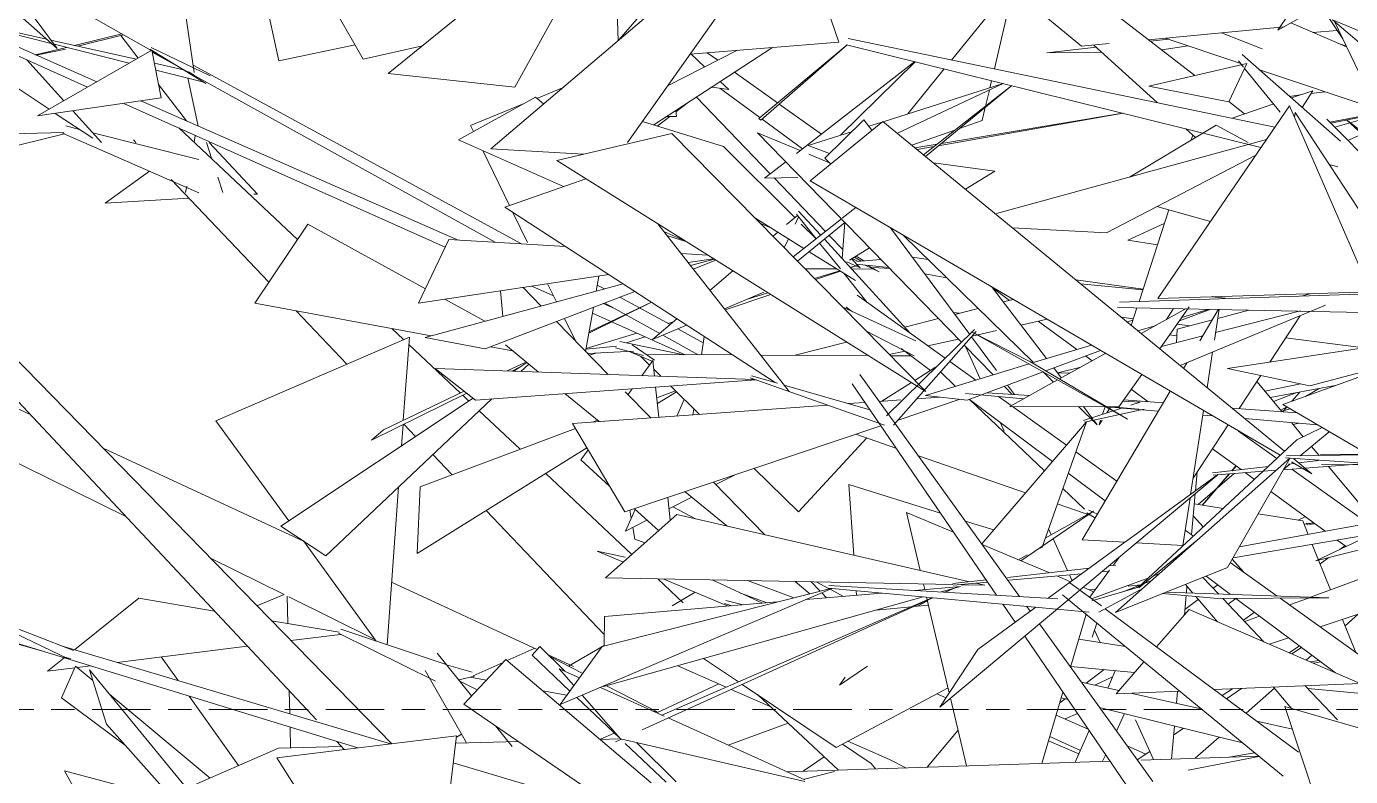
# Model space of a CAD drawing. Header units: millimetres. Extents: x 78096 to 288885, y -20632 to 149556.
# Drawn here: x 249668.4 to 250028.1, y 93231.8 to 93435.7 of the extents above; entities that cross this region are included whole.
import ezdxf

# ---------------------------------------------------------------- set-up
doc = ezdxf.new("R2010")
doc.units = ezdxf.units.MM
doc.linetypes.add('Centre', pattern=[31.75, 6.35, -4.7625, 15.875, -4.7625])
for name, color, linetype, lineweight in [('A-FLOR-LEVL', 51, 'Continuous', 9), ('G-IMPT', 8, 'Continuous', 9), ('L-PLNT', 71, 'Continuous', 9)]:
    doc.layers.add(name, color=color, linetype=linetype, lineweight=lineweight)

# ---------------------------------------------------------------- blocks, each defined once
blk = doc.blocks.new('ZZ-V - Tree Broadleaf 2 - 3dtree rotund SIMPLU-4826084-TOMH A-A')
at = {"layer": 'G-IMPT'}
for p, q in [((24098.1, 93402.45), (24187.8, 93478.87)), ((24135.26, 93404.21), (24188.05, 93478.75)), ((24224.36, 93472.6), (24289.37, 93422.41)), ((24192.69, 93431.42), (24180.31, 93467.81)), ((23958.16, 93456.34), (24005.77, 93429.16)), ((23962.37, 93453.93), (23980.28, 93429.73)), ((23980.28, 93429.73), (23960.58, 93447.11)), ((24036.75, 93443.81), (24040.48, 93426.41)), ((24223.27, 93426.6), (24239.14, 93446.16)), ((24234.91, 93424.19), (24239.95, 93445.75)), ((24015.01, 93439.86), (24017.47, 93423.23)), ((24056.29, 93439.35), (24063.42, 93426.86)), ((24132.68, 93431.91), (24132.36, 93442.31)), ((24133, 93432.19), (24141.99, 93442.57)), ((23948.88, 93439.22), (23991.09, 93420.71)), ((24330.62, 93430.2), (24315.46, 93436.68)), ((24325.79, 93438.06), (24329.61, 93432.33)), ((24327.34, 93437.08), (24333.93, 93423.27)), ((23965.71, 93434.89), (23977.39, 93432.28)), ((23966.87, 93434.06), (23978.68, 93431.07)), ((24195.18, 93432.42), (24311.15, 93408.39)), ((24281.35, 93432.55), (24301.84, 93425.66)), ((24307.68, 93429.65), (24296.62, 93434.01)), ((24005.98, 93429.28), (23974.94, 93411.41)), ((23978.59, 93432.01), (24001.72, 93426.83)), ((23979.42, 93430.88), (23999.8, 93425.72)), ((24005.46, 93429.56), (24020.65, 93420.24)), ((24005.8, 93430.03), (24021.88, 93422.27)), ((24008.53, 93416.3), (24005.98, 93429.28)), ((24006.03, 93429.01), (24010.61, 93426.4)), ((24099.25, 93377.06), (24006.09, 93428.72)), ((24061.22, 93430.72), (24040.48, 93426.41)), ((24063.42, 93426.86), (24079.52, 93430.5)), ((24142.36, 93408.95), (24174.62, 93429.99)), ((24146.25, 93419.71), (24165.1, 93429.24)), ((24192.69, 93431.42), (24152.28, 93428.23)), ((24170.91, 93410.68), (24194.91, 93430.72)), ((24171.44, 93410.21), (24194.94, 93430.72)), ((24307.34, 93402.81), (24194.77, 93430.76)), ((24261.95, 93430.68), (24279.12, 93415.03)), ((23968.44, 93428.26), (23988.55, 93419.25)), ((24006.68, 93425.72), (24014.61, 93423.94)), ((24106.45, 93376.63), (24017.18, 93425.22)), ((24156.2, 93424.75), (24152.48, 93428.25)), ((24181.18, 93401.22), (24213.33, 93426.16)), ((24193.13, 93406.15), (24213.39, 93426.15)), ((24276.88, 93419.54), (24303.55, 93425.68)), ((24298.59, 93415.26), (24303.55, 93425.68)), ((24301.22, 93426.42), (24302.64, 93424.67)), ((24302.22, 93428.11), (24328.98, 93404.55)), ((24007.04, 93423.89), (24020.08, 93420.58)), ((24015.91, 93423.37), (24017.6, 93422.41)), ((24211.39, 93411.96), (24221.31, 93424.19)), ((24302.91, 93424.34), (24312.61, 93412.45)), ((24306.95, 93423.94), (24365.69, 93404.21)), ((24110.6, 93416.17), (24117.59, 93419.06)), ((24162.73, 93418.61), (24158.11, 93419.22)), ((24162.73, 93418.61), (24160.45, 93420.75)), ((24204.72, 93409.84), (24237.35, 93420.21)), ((24237.35, 93420.21), (24208.56, 93406.68)), ((24215.65, 93400.85), (24239.65, 93419.65)), ((24239.66, 93419.64), (24216.19, 93400.41)), ((24232.54, 93414.08), (24233.56, 93418.43)), ((24233.7, 93419.05), (24234.16, 93420.99)), ((24276.88, 93419.54), (24298.59, 93415.26)), ((24008.53, 93416.3), (23974.94, 93411.41)), ((23998.41, 93414.83), (24085.71, 93375.69)), ((24002.98, 93415.5), (24089.25, 93377.66)), ((24089.29, 93404.94), (24110.2, 93416.49)), ((24092.62, 93408.76), (24106.72, 93414.57)), ((24112.45, 93414.68), (24110.2, 93416.49)), ((24151.82, 93415.12), (24148.41, 93412.53)), ((24154, 93416.54), (24173.99, 93395.65)), ((24315.09, 93414.15), (24279.32, 93361.75)), ((24298.59, 93415.29), (24302.91, 93411.96)), ((24337.13, 93363.59), (24315.09, 93414.15)), ((24146.74, 93411.27), (24143.3, 93408.66)), ((24148.58, 93411.28), (24145.91, 93411.26)), ((24148.58, 93411.28), (24148.36, 93412.86)), ((24170.91, 93410.68), (24171.44, 93410.21)), ((24219.69, 93403.28), (24269.92, 93412.15)), ((24220.51, 93403.95), (24269.75, 93412.15)), ((24231.62, 93410.16), (24232.46, 93413.75)), ((24316.62, 93412.33), (24316.45, 93411.02)), ((24345.63, 93368.08), (24316.62, 93412.33)), ((24362.8, 93372.54), (24325.24, 93410.53)), ((24092.62, 93408.76), (24093.38, 93407.2)), ((24139.29, 93409.89), (24161.36, 93403.11)), ((24184.31, 93403.35), (24196.12, 93407.1)), ((24200.78, 93408.59), (24204.33, 93409.72)), ((24224.21, 93407.56), (24212.49, 93403.45)), ((24231.62, 93410.16), (24225.44, 93407.99)), ((24286.96, 93407.87), (24289.53, 93405.54)), ((24089.29, 93404.94), (24117.82, 93392.2)), ((24116, 93399.27), (24147.29, 93406.65)), ((24147.29, 93406.65), (24216.25, 93336.47)), ((24184.31, 93403.35), (24190.1, 93401.17)), ((24213.34, 93402.75), (24219.36, 93403.76)), ((24235.52, 93384.84), (24308.85, 93405.01)), ((24095.92, 93401.98), (24103.18, 93387.05)), ((24098.1, 93402.45), (24123.3, 93400.99)), ((24180.69, 93383.77), (24161.36, 93403.11)), ((24213.94, 93402.26), (24218.47, 93403.06)), ((24265.39, 93379.65), (24305.96, 93400.78)), ((24116, 93399.27), (24214.7, 93337.44)), ((24172.49, 93394.48), (24178.26, 93398.96)), ((24218.37, 93398.62), (24235.07, 93396.39)), ((24227.06, 93391.48), (24235.07, 93396.39)), ((24328.26, 93397.61), (24325.89, 93398.2)), ((24123.89, 93394.33), (24101.89, 93386.6)), ((24181.48, 93394.66), (24172.49, 93394.48)), ((24175.06, 93394.54), (24189, 93379.98)), ((24175.35, 93338.92), (24101.89, 93386.6)), ((24181.74, 93385.55), (24187.73, 93378.99)), ((24193.59, 93383.58), (24197.32, 93386.5)), ((24048.41, 93381.99), (24033.97, 93360.48)), ((24048.41, 93381.99), (24080.36, 93364.43)), ((24104.09, 93385.17), (24108.09, 93376.96)), ((24143.51, 93382.03), (24179.13, 93336.47)), ((24169.84, 93383.7), (24183.15, 93375.4)), ((24174.36, 93380.88), (24171.23, 93382.28)), ((24178.46, 93381.85), (24181.4, 93384.38)), ((24180.24, 93373.12), (24193.37, 93383.4)), ((24180.76, 93381.94), (24181.71, 93384)), ((24181.11, 93384.74), (24186.5, 93378.02)), ((24194.3, 93382.45), (24181.43, 93371.9)), ((24186.46, 93377.99), (24182.44, 93382.01)), ((24194.3, 93382.45), (24193.53, 93372.63)), ((24145.09, 93380.02), (24150.8, 93377.47)), ((24145.95, 93378.92), (24151.12, 93377.27)), ((24174.77, 93378.68), (24176.08, 93379.81)), ((24190, 93378.93), (24193.72, 93375.05)), ((24239.86, 93380.96), (24265.39, 93379.65)), ((24086.71, 93377.82), (24078.49, 93360.49)), ((24086.71, 93377.82), (24118.36, 93375.91)), ((24177.83, 93375.56), (24178.96, 93378.01)), ((24184.6, 93374.5), (24197.2, 93366.65)), ((24187.44, 93376.84), (24193.07, 93369.82)), ((24188.73, 93377.89), (24212.04, 93352.34)), ((24195.52, 93372.15), (24201.03, 93375.53)), ((24149.78, 93374.02), (24157, 93373.58)), ((24158.62, 93372.57), (24151.72, 93371.53)), ((24158.83, 93372.44), (24152.37, 93370.7)), ((24153.09, 93369.78), (24159.28, 93372.16)), ((24198.44, 93370.12), (24194.83, 93371.73)), ((24196.13, 93372.53), (24198.44, 93370.12)), ((24196.24, 93372.6), (24197.72, 93371.88)), ((24196.92, 93373.01), (24198.69, 93371.95)), ((24197.36, 93373.28), (24199.47, 93372.01)), ((24197.4, 93371.11), (24206.22, 93370.18)), ((24204.1, 93372.37), (24197.54, 93371.86)), ((24212.66, 93372.99), (24216.94, 93372.4)), ((24130.13, 93368.27), (24078.49, 93360.49)), ((24127.46, 93367.87), (24126.74, 93363.77)), ((24157.64, 93363.96), (24163.85, 93369.3)), ((24183.43, 93369.87), (24192.11, 93369.82)), ((24186.06, 93367.19), (24192.94, 93369.3)), ((24193.12, 93369.19), (24186.33, 93366.92)), ((24194.02, 93368.63), (24200.38, 93360.69)), ((24195.77, 93370.17), (24197.72, 93370.77)), ((24197.35, 93370.61), (24195.84, 93370.1)), ((24196.11, 93369.8), (24202.05, 93369.77)), ((24199.81, 93370.86), (24203.58, 93369.03)), ((24200.67, 93370.77), (24202.25, 93369.82)), ((24202.07, 93370.2), (24206.47, 93369.93)), ((24202.34, 93369.77), (24203.58, 93369.03)), ((24216.01, 93368.48), (24222.03, 93367.42)), ((24134.03, 93365.74), (24080.24, 93351.2)), ((24100.73, 93363.84), (24101.36, 93356.91)), ((24106.87, 93364.77), (24111.79, 93359.73)), ((24109.28, 93365.13), (24115.11, 93362.51)), ((24113.53, 93365.77), (24115.92, 93360.84)), ((24128.97, 93364.37), (24127.03, 93365.42)), ((24257.06, 93366.83), (24275.31, 93364.3)), ((24275.25, 93364.09), (24258.32, 93365.79)), ((24033.97, 93360.48), (24081.88, 93351.64)), ((24085.58, 93361.56), (24096.45, 93355.58)), ((24096.6, 93348.06), (24137.21, 93363.67)), ((24124.73, 93352.35), (24141.75, 93360.73)), ((24124.79, 93352.69), (24141.72, 93360.75)), ((24128.66, 93360.38), (24131.86, 93358.98)), ((24144.01, 93352.25), (24129.06, 93360.54)), ((24146.81, 93354.66), (24133.13, 93362.1)), ((24172.3, 93363.52), (24161.58, 93358.93)), ((24174.15, 93362.84), (24161.76, 93358.69)), ((24167.8, 93361.59), (24173.4, 93363.31)), ((24197.63, 93362.66), (24221.53, 93345.54)), ((24240.06, 93361.53), (24237.32, 93360.83)), ((24268.91, 93360.81), (24349.98, 93363.45)), ((24337.13, 93363.59), (24279.32, 93361.75)), ((24297.63, 93361.85), (24293.96, 93362.22)), ((24320.76, 93363.07), (24318.31, 93362.42)), ((24125.96, 93359.35), (24123.86, 93347.38)), ((24125.69, 93357.77), (24150.87, 93346.48)), ((24193.71, 93359.4), (24213.61, 93350.28)), ((24194.67, 93359.37), (24196.07, 93358.32)), ((24230.53, 93359.09), (24224.18, 93357.46)), ((24268.39, 93359.34), (24352.18, 93357.63)), ((24272.72, 93356.28), (24269.38, 93356.71)), ((24287.04, 93359.01), (24274.82, 93352.23)), ((24279.86, 93348.1), (24287.88, 93359.47)), ((24285.21, 93355.7), (24293.7, 93358.87)), ((24285.36, 93343.57), (24324.89, 93359.93)), ((24285.85, 93356.59), (24293, 93358.77)), ((24290.76, 93350.24), (24295.84, 93358.83)), ((24294.73, 93350.47), (24296.03, 93358.83)), ((24295.04, 93352.49), (24318.08, 93358.39)), ((24304.04, 93358.61), (24295.65, 93356.37)), ((24318.04, 93357.09), (24309.72, 93344.47)), ((24115.94, 93355.49), (24129.99, 93341.11)), ((24118.12, 93356.33), (24121.08, 93350.22)), ((24142.07, 93350.58), (24148.66, 93356.24)), ((24151.3, 93354.53), (24142.07, 93350.58)), ((24146.23, 93354.97), (24147.7, 93355.42)), ((24155.8, 93349.76), (24148.92, 93353.51)), ((24199.99, 93353.02), (24213.08, 93346.19)), ((24229.48, 93353.36), (24205.59, 93329.85)), ((24219.71, 93356.31), (24210.55, 93353.97)), ((24235.52, 93353.05), (24228.89, 93351.56)), ((24249.3, 93356.13), (24242.14, 93354.53)), ((24273.93, 93352.97), (24278.85, 93354.46)), ((24284.36, 93349.76), (24284.59, 93353.43)), ((24288.03, 93354.34), (24284.57, 93354.78)), ((24294.15, 93355.97), (24284.59, 93353.43)), ((24096.6, 93348.06), (24080.24, 93351.2)), ((24124, 93348.15), (24137.75, 93352.37)), ((24133.13, 93350.12), (24150.55, 93346.49)), ((24139.93, 93351.39), (24134.98, 93349.73)), ((24154.43, 93346.47), (24144.86, 93351.77)), ((24155.34, 93346.46), (24156.04, 93351.45)), ((24194.77, 93349.92), (24180.78, 93346.34)), ((24229.95, 93352.77), (24207.51, 93327.35)), ((24225.14, 93350.72), (24216.88, 93348.87)), ((24228.66, 93352.73), (24244.77, 93344.51)), ((24271.13, 93328.99), (24229.03, 93352.52)), ((24280.3, 93348.72), (24291.56, 93351.6)), ((24335.27, 93348.36), (24314.06, 93351.05)), ((24098.14, 93348.65), (24103.98, 93347.57)), ((24111.07, 93341.78), (24102.08, 93349.13)), ((24123.96, 93347.95), (24132.26, 93348.77)), ((24124.42, 93346.82), (24136.91, 93347.44)), ((24126.59, 93346.92), (24124.87, 93346.35)), ((24131.96, 93348.33), (24139.59, 93346.25)), ((24142.3, 93344.57), (24135.54, 93347.44)), ((24136.48, 93349.19), (24142.55, 93345)), ((24138.76, 93346.07), (24141.18, 93343.69)), ((24163.79, 93346.42), (24140.33, 93346.53)), ((24200.64, 93346.25), (24171.38, 93346.39)), ((24210.59, 93347.46), (24206.37, 93346.52)), ((24212.3, 93346.19), (24206.67, 93346.22)), ((24209.62, 93348.2), (24217.6, 93342.23)), ((24245.23, 93344.24), (24261.29, 93349.12)), ((24248.88, 93342.09), (24263.78, 93347.67)), ((24265.16, 93346.87), (24252.6, 93339.9)), ((24292.72, 93337.52), (24294.23, 93347.24)), ((24093.94, 93334.15), (24082.97, 93342.77)), ((24169.83, 93339.71), (24082.97, 93342.77)), ((24102.51, 93342.08), (24107.4, 93344.4)), ((24103.79, 93342.03), (24106.05, 93343.15)), ((24104.34, 93342.01), (24107.89, 93344.37)), ((24106.26, 93341.95), (24108.4, 93343.96)), ((24142.08, 93344.94), (24139.09, 93340.79)), ((24142.55, 93340.67), (24142.08, 93344.94)), ((24142.35, 93342.54), (24144.3, 93340.61)), ((24218.92, 93343.07), (24213.28, 93339.49)), ((24216.22, 93335.41), (24244.33, 93343.97)), ((24222.78, 93344.64), (24229.86, 93339.56)), ((24271.13, 93328.99), (24244.77, 93344.51)), ((24252.17, 93341.52), (24258.39, 93343.11)), ((24286.34, 93342.77), (24287.28, 93344.36)), ((24093.94, 93334.15), (24170.18, 93339.7)), ((24168.57, 93340.16), (24205.09, 93327.31)), ((24168.89, 93340.79), (24175.97, 93338.74)), ((24196.25, 93338.54), (24235.52, 93281.11)), ((24198.37, 93341.1), (24241.78, 93280.75)), ((24212.36, 93338.91), (24204.37, 93333.84)), ((24220.26, 93341.79), (24224.37, 93337.89)), ((24227.52, 93334.09), (24248.17, 93341.82)), ((24252.1, 93339.62), (24239.14, 93332.43)), ((24252.17, 93341.52), (24255.39, 93341.45)), ((24268.74, 93332.33), (24274.95, 93341.14)), ((24307.31, 93340.82), (24301.4, 93331.85)), ((24318.08, 93338.53), (24308.4, 93336.6)), ((24065.68, 93323.27), (24091.56, 93336.02)), ((24068.93, 93326.09), (24090.89, 93336.54)), ((24127.55, 93328.31), (24118.24, 93335.92)), ((24134.6, 93336.39), (24141.53, 93329.31)), ((24136.53, 93337.25), (24135.36, 93335.62)), ((24143.78, 93329.47), (24142.87, 93337.71)), ((24148.28, 93336.69), (24143.2, 93334.77)), ((24143.37, 93333.19), (24148.54, 93336.43)), ((24146.94, 93338.01), (24154.79, 93330.27)), ((24177.76, 93338.22), (24201.09, 93331.46)), ((24214.77, 93337.4), (24216.25, 93336.47)), ((24216.22, 93335.41), (24227.52, 93334.09)), ((24236.02, 93335.15), (24239.52, 93332.64)), ((24258.78, 93296.15), (24282.7, 93336.62)), ((24327.5, 93338.08), (24309.89, 93334.84)), ((24315.76, 93333.84), (24317.83, 93336.23)), ((24317.83, 93336.23), (24315.78, 93333.84)), ((24041.02, 93299.9), (24093.29, 93334.66)), ((24053.28, 93291.82), (24098.37, 93334.47)), ((24150.65, 93334.35), (24148.64, 93329.82)), ((24153.02, 93330.14), (24153.26, 93331.78)), ((24228.12, 93334.32), (24248.52, 93314.91)), ((24228.16, 93334.33), (24250.72, 93317.47)), ((24265.12, 93332.35), (24239.14, 93332.43)), ((24239.81, 93332.43), (24254.51, 93321.9)), ((24268.74, 93332.33), (24265.43, 93332.34)), ((24288.23, 93308.49), (24291.76, 93331.32)), ((24313, 93331.14), (24315.26, 93331.79)), ((24313.28, 93330.96), (24314.42, 93332.28)), ((24127.07, 93328.69), (24125.69, 93328.17)), ((24065.68, 93323.27), (24068.93, 93326.09)), ((24121.07, 93326.43), (24078.91, 93310.54)), ((24197.31, 93324.89), (24208.16, 93321.12)), ((24298.47, 93327.4), (24288.91, 93312.89)), ((24317.1, 93323.33), (24323.94, 93326.71)), ((24325.91, 93325.55), (24317.98, 93319.04)), ((24078.1, 93292.41), (24124.17, 93321.2)), ((24124.52, 93320.61), (24122.54, 93317.87)), ((24200.28, 93323.86), (24181.7, 93303.73)), ((24317.1, 93323.33), (24274.09, 93283.26)), ((24130.35, 93310.77), (24122.54, 93317.87)), ((24214.26, 93319), (24243.36, 93308.9)), ((24257.05, 93320.08), (24268.2, 93312.08)), ((24164.32, 93313.78), (24159.26, 93311.17)), ((24169.68, 93315.59), (24181.7, 93303.73)), ((24254.99, 93314.28), (24265.05, 93306.76)), ((24291.37, 93305.62), (24298.7, 93314.09)), ((24298.81, 93314.1), (24291.5, 93305.6)), ((24299.43, 93314.95), (24300.56, 93316.25)), ((24300.62, 93316.2), (24299.55, 93314.96)), ((24315.18, 93316.74), (24313.54, 93315.39)), ((24078.1, 93292.41), (24078.91, 93310.54)), ((24158.59, 93311.86), (24172.56, 93297.56)), ((24195.4, 93311.23), (24196.7, 93292.01)), ((24195.4, 93311.23), (24220.28, 93303.39)), ((24253.52, 93310.15), (24259.43, 93304.52)), ((24146.84, 93301.5), (24146.16, 93307.67)), ((24152.67, 93307.77), (24146.5, 93304.59)), ((24162.26, 93299.94), (24150.86, 93309.25)), ((24286.08, 93294.63), (24288.08, 93307.53)), ((24137.31, 93304.44), (24134.65, 93298.48)), ((24143.67, 93298.66), (24137.11, 93304.62)), ((24211.05, 93303.63), (24223.82, 93298.22)), ((24211.05, 93303.63), (24214.78, 93287.84)), ((24242.13, 93290.46), (24261.86, 93303.99)), ((24248.71, 93296.58), (24260.21, 93303.06)), ((24252.02, 93305.9), (24261.41, 93302.64)), ((24260.08, 93303.5), (24262.12, 93302.27)), ((24260.6, 93304.22), (24262.91, 93303.13)), ((24260.68, 93303.32), (24261.86, 93303.99)), ((24041.02, 93299.9), (24053.28, 93291.82)), ((24140.53, 93301.51), (24134.65, 93298.48)), ((24227.02, 93301.27), (24234.73, 93298.84)), ((24258.78, 93296.15), (24270.44, 93295.5)), ((24273.5, 93295.33), (24286.08, 93294.63)), ((24289.99, 93296.06), (24274.21, 93283.1)), ((24286.72, 93298.81), (24289.02, 93297.17)), ((24231.58, 93294.93), (24249.72, 93287.24)), ((24267.19, 93289.22), (24268.79, 93291.39)), ((24299.03, 93289.99), (24311.77, 93280.86)), ((24184.78, 93281.52), (24180.76, 93284.81)), ((24185.11, 93284.73), (24187.55, 93282.23)), ((24251.85, 93286.33), (24255.64, 93284.73)), ((24260.82, 93280.53), (24266.21, 93287.88)), ((24261.35, 93280.14), (24276.89, 93285.87)), ((24278.15, 93286.33), (24279.63, 93286.88)), ((24291.6, 93285.96), (24295.89, 93281.42)), ((24292.43, 93286.29), (24299.1, 93281.3)), ((24190.76, 93282.93), (24116.92, 93251.38)), ((24128.38, 93267.18), (24190.44, 93282.96)), ((24188.01, 93281.76), (24189.35, 93280.39)), ((24189.72, 93283.01), (24260.66, 93276.47)), ((24189.97, 93283.76), (24252.17, 93280.15)), ((24197.36, 93282.3), (24197.44, 93281.07)), ((24215.66, 93284.13), (24216.02, 93282.63)), ((24253.44, 93281.21), (24254.96, 93279.96)), ((24255.46, 93284.51), (24257.95, 93282.65)), ((24258.16, 93282.5), (24263.99, 93278.17)), ((24259.08, 93283.27), (24261.71, 93282.15)), ((24274.09, 93283.3), (24261.42, 93279.58)), ((24274.56, 93282.55), (24263.27, 93276.48)), ((24280.63, 93281.55), (24295.62, 93280.22)), ((24325.76, 93280.37), (24281.54, 93281.92)), ((24286.83, 93284.04), (24288.87, 93281.66)), ((24161.6, 93278.83), (24163.55, 93278.23)), ((24161.99, 93279.63), (24166.64, 93278.49)), ((24214.06, 93278.1), (24216.74, 93279.58)), ((24216.51, 93280.54), (24222.66, 93254.53)), ((24237.22, 93278.63), (24240.56, 93273.74)), ((24243.74, 93278.03), (24244.67, 93276.73)), ((24255.05, 93279.89), (24313.35, 93231.9)), ((24265.01, 93277.42), (24317.54, 93238.44)), ((24289.65, 93280.75), (24295.51, 93273.89)), ((24325.76, 93280.37), (24295.62, 93280.22)), ((24297.01, 93280.23), (24308.12, 93268.44)), ((24300.52, 93280.24), (24327.59, 93260.01)), ((24312.54, 93280.31), (24345.59, 93256.62)), ((24259.86, 93275.93), (24255.59, 93261.55)), ((24287.86, 93277.2), (24279.01, 93267.03)), ((24287.86, 93277.2), (24334.34, 93257.09)), ((24247.15, 93273.28), (24277.98, 93230.42)), ((24128.38, 93267.18), (24116.92, 93251.38)), ((24243.15, 93269.94), (24273.66, 93225.32)), ((24257.86, 93269.18), (24270.55, 93267.13)), ((24275.54, 93263.03), (24267.98, 93254.33)), ((24116.7, 93261.1), (24120.59, 93256.63)), ((24116.7, 93261.1), (24122.17, 93258.62)), ((24192.88, 93256.68), (24200.42, 93261.85)), ((24255.64, 93261.7), (24272.99, 93260.1)), ((24127.86, 93256.05), (24145.22, 93248.19)), ((24194.4, 93258.81), (24192.88, 93256.68)), ((24258.54, 93257.46), (24268.72, 93255.19)), ((24334.34, 93257.09), (24294.63, 93255.44)), ((24310.73, 93256.11), (24315.69, 93250.32)), ((24319.4, 93256.47), (24328.15, 93247.19)), ((24122.93, 93253.95), (24133.31, 93242.04)), ((24170.55, 93254.07), (24192.54, 93233.56)), ((24223, 93253.08), (24227.34, 93234.71)), ((24253.56, 93254.72), (24247.83, 93235.39)), ((24253.11, 93253.17), (24254.93, 93252.72)), ((24285.23, 93255.05), (24267.98, 93254.33)), ((24271.86, 93254.49), (24291.11, 93250.21)), ((24320.08, 93255.75), (24350.78, 93252.91)), ((24263.47, 93250.6), (24302.38, 93240.93)), ((24146.26, 93247.72), (24183.43, 93230.9)), ((24306.22, 93246.84), (24315.9, 93244.69)), ((24039.98, 93236.9), (24088.8, 93242.84)), ((24086.46, 93223.73), (24088.8, 93242.84)), ((24133.31, 93242.04), (24183.44, 93230.5)), ((24201.46, 93235.33), (24193.64, 93240.62)), ((24039.98, 93236.9), (24064.37, 93198.34)), ((24178.57, 93233.1), (24266.36, 93236.01)), ((24201.46, 93235.33), (24202.63, 93233.89)), ((24274.79, 93236.29), (24306.74, 93237.34)), ((24306.82, 93237.28), (24287.6, 93233.55)), ((24183.33, 93231.08), (24191.52, 93233.17))]:
    blk.add_line(p, q, dxfattribs=at)
blk = doc.blocks.new('ZZ-V - Tree Broadleaf 2 - 3dtree rotund SIMPLU-4826109-TOMH A-A')
at = {"layer": 'G-IMPT'}
for p, q in [((24383.94, 93474.81), (24311.95, 93434.73)), ((24330.9, 93462.36), (24311.95, 93434.73)), ((24104.62, 93419.26), (24123.55, 93453.53)), ((24236.14, 93448.9), (24258.6, 93430.36)), ((24070.2, 93422.91), (24095.57, 93443.55)), ((24276.8, 93432.11), (24313.66, 93435.65)), ((24345.66, 93429.62), (24326.77, 93437.57)), ((24326.77, 93437.57), (24339.59, 93426.61)), ((23978.1, 93413.23), (23944.59, 93435.62)), ((23984.99, 93430.58), (23997.85, 93433.68)), ((23998.29, 93433.43), (23985.89, 93430.37)), ((23997.57, 93433.25), (24002.27, 93427.14)), ((24277.32, 93431.71), (24282.19, 93432.26)), ((24321.43, 93434.13), (24328.1, 93434.6)), ((23974.41, 93428.02), (23982.76, 93430.04)), ((23974.56, 93427.96), (23982.5, 93429.54)), ((24156.86, 93428.6), (24159.75, 93426.54)), ((24249.13, 93428.53), (24262.64, 93430.06)), ((24264.04, 93428.77), (24249.13, 93428.53)), ((24258.6, 93430.36), (24266.11, 93431.08)), ((24280.41, 93429.33), (24287.55, 93430.46)), ((24328.44, 93431.13), (24330.55, 93430.35)), ((23972.04, 93426.65), (23982.09, 93415.53)), ((24015.77, 93421.73), (24018.58, 93408.65)), ((24104.62, 93419.26), (24070.2, 93422.91)), ((24164.33, 93423.28), (24176.02, 93414.94)), ((24007.82, 93419.92), (24015.41, 93410.04)), ((24160.31, 93418.93), (24171.22, 93410.94)), ((24315.64, 93416.29), (24321.44, 93418.27)), ((24318.54, 93413.74), (24321.44, 93418.27)), ((24324.68, 93417.99), (24320.95, 93417.5)), ((24176.48, 93414.61), (24187.93, 93406.46)), ((24299.51, 93410.8), (24310.82, 93414.65)), ((24318.05, 93417.12), (24315.14, 93416.73)), ((23989.94, 93405.32), (23979.77, 93412.11)), ((23984.55, 93412.81), (23992.32, 93404.21)), ((24171.8, 93410.52), (24182.79, 93402.47)), ((24326.08, 93409.68), (24341, 93412.5)), ((24326.3, 93409.45), (24341.2, 93412.44)), ((24327.4, 93408.35), (24341.48, 93412.34)), ((23908.95, 93406.92), (24071.17, 93240.69)), ((23910.89, 93404.93), (23982.06, 93406.91)), ((23982.6, 93408.67), (23986.31, 93407.74)), ((24013.34, 93408.13), (24045.58, 93377.77)), ((24184.83, 93393.8), (24204.6, 93409.93)), ((24188.83, 93399.92), (24199.42, 93410.36)), ((24201.61, 93407.5), (24199.42, 93410.36)), ((24204.6, 93409.93), (24313.77, 93320.22)), ((24271.64, 93394.78), (24295.14, 93408.91)), ((24303.89, 93404.21), (24295.14, 93408.91)), ((24330.59, 93410.3), (24356.74, 93386.38)), ((24330.59, 93410.3), (24453.58, 93316.01)), ((23903.66, 93404.21), (24050.72, 93247.19)), ((23923.44, 93392.07), (23982.29, 93406.5)), ((23981.75, 93406.7), (24018.78, 93390.5)), ((23989.95, 93406.82), (24018.79, 93399.59)), ((24000.98, 93404.93), (24001.66, 93404.21)), ((24017.78, 93405.98), (24017.48, 93404.24)), ((24020.83, 93404.21), (24022.32, 93399.68)), ((24021.55, 93404.21), (24034.73, 93390.18)), ((24170.6, 93406.84), (24225.95, 93349.89)), ((24170.6, 93406.84), (24182.17, 93401.99)), ((24288.85, 93406.16), (24288.43, 93404.88)), ((24334.78, 93406.46), (24330.97, 93404.74)), ((23817.45, 93402.44), (23972.92, 93330.26)), ((24184.49, 93401.02), (24190.13, 93398.65)), ((24188.83, 93399.92), (24190.42, 93398.36)), ((23807.26, 93397.06), (23998.92, 93302.5)), ((23993.35, 93387.66), (24005.34, 93396.38)), ((24011.26, 93394.11), (24037.81, 93366.19)), ((24023.94, 93394.74), (24025.3, 93390.62)), ((24184.83, 93393.8), (24312.61, 93319.14)), ((23993.35, 93387.66), (24016.08, 93389.04)), ((24015.47, 93392.31), (24015.18, 93390.59)), ((24033.69, 93390.12), (24034.73, 93390.18)), ((24282.29, 93385.87), (24274.24, 93360.98)), ((24279.06, 93386.77), (24293.64, 93382.73)), ((24281.08, 93382.13), (24271.15, 93377.63)), ((24228.28, 93351.94), (24206.71, 93381.02)), ((24210.26, 93378.94), (24245.59, 93344.35)), ((24279.2, 93376.34), (24271.15, 93377.63)), ((24249.11, 93345.42), (24234.13, 93365)), ((24234.32, 93364.74), (24239.06, 93361.27)), ((24045.22, 93358.4), (24058.97, 93343.94)), ((24223.82, 93357.96), (24225.45, 93357.79)), ((24273.67, 93359.24), (24272.13, 93354.45)), ((24281.65, 93356.02), (24283.58, 93359.03)), ((24380.08, 93357.08), (24313.29, 93332.94)), ((24071.22, 93353.61), (24074.4, 93350.62)), ((24246.84, 93355.58), (24257.31, 93347.91)), ((24270.97, 93355.4), (24272.6, 93355.91)), ((24298.3, 93342.73), (24366.47, 93353.12)), ((24075.96, 93351.29), (24023.41, 93328.53)), ((24075.96, 93351.29), (24074.32, 93328.65)), ((24235.52, 93342.18), (24228.71, 93351.36)), ((24282.51, 93351.86), (24284.48, 93351.66)), ((24075.81, 93349.29), (24089.86, 93336.05)), ((24226.72, 93349.1), (24234.59, 93341)), ((24227.09, 93348.71), (24231.08, 93339.93)), ((24259.72, 93346.15), (24261.51, 93344.84)), ((24253.11, 93340.18), (24251.04, 93342.9)), ((24320.62, 93337.99), (24298.3, 93342.73)), ((24320.62, 93337.99), (24345.83, 93344.7)), ((24248.17, 93341.82), (24251.02, 93339.02)), ((24313.15, 93330.97), (24306.23, 93339.18)), ((24090.47, 93335.48), (24092.14, 93333.9)), ((24213.84, 93334.52), (24220.03, 93334.97)), ((24227.1, 93335.96), (24242.91, 93334.52)), ((24244.5, 93335.41), (24232.89, 93336.1)), ((24237.63, 93337.87), (24239.75, 93335.69)), ((24240.37, 93335.65), (24238.48, 93338.19)), ((24272.09, 93337.09), (24276.73, 93333.69)), ((24317.11, 93336.17), (24310.79, 93333.77)), ((24319.47, 93335.17), (24323.21, 93337.29)), ((24120.27, 93327.78), (24189.56, 93332.77)), ((24195.17, 93333.18), (24199.7, 93333.5)), ((24203.63, 93333.78), (24209.53, 93334.21)), ((24208.74, 93328.73), (24225.39, 93334.34)), ((24257.82, 93332.37), (24262.88, 93327.41)), ((24261.68, 93328.98), (24259.09, 93332.37)), ((24259.11, 93328.57), (24269.5, 93331.98)), ((24259.41, 93328.13), (24275.61, 93331.69)), ((24264.98, 93332.35), (24264.31, 93330.28)), ((24265.44, 93330.65), (24266.45, 93332.24)), ((24265.47, 93332.32), (24279.46, 93331.12)), ((24266.85, 93332.34), (24274.15, 93331.67)), ((24274.5, 93333.61), (24269.84, 93333.89)), ((24270.05, 93334.19), (24280.8, 93333.39)), ((24271.96, 93332.78), (24274.5, 93333.61)), ((24299.45, 93331.99), (24317.17, 93330.67)), ((24312.79, 93331.4), (24314.38, 93332.3)), ((24343.22, 93315.41), (24313.29, 93332.94)), ((24023.41, 93328.53), (24043.18, 93301.34)), ((24094.96, 93331.25), (24106.07, 93320.78)), ((24120.27, 93327.78), (24134.51, 93303.75)), ((24231.49, 93295.06), (24259.94, 93328.22)), ((24236.45, 93328.14), (24237.56, 93325.7)), ((24247.86, 93294.19), (24259.94, 93328.22)), ((24262.88, 93327.41), (24261.82, 93328.79)), ((24263.79, 93328.67), (24263.4, 93327.46)), ((24263.4, 93327.46), (24264.17, 93328.67)), ((24291.57, 93330.09), (24294.28, 93329.85)), ((24302.96, 93329.11), (24322.72, 93327.42)), ((24318.86, 93324.2), (24315.63, 93328.02)), ((24317.77, 93327.84), (24316.08, 93327.49)), ((24074.24, 93327.49), (24073.82, 93321.71)), ((24074.49, 93327.61), (24077.67, 93324.27)), ((24134.51, 93303.75), (24204.04, 93327.15)), ((24301.25, 93325.7), (24311.67, 93318.27)), ((23992.76, 93321.05), (24047.23, 93295.75)), ((24294.19, 93320.91), (24301.93, 93315.24)), ((24323.15, 93319.11), (24321.07, 93321.57)), ((24082.36, 93319.34), (24087.61, 93313.82)), ((24267.79, 93276.39), (24315.22, 93318.4)), ((24298.26, 93288.64), (24315.3, 93318.47)), ((24313.44, 93315.21), (24337.07, 93317)), ((24314.02, 93318.42), (24335.24, 93317)), ((24336.34, 93319.29), (24314.32, 93318.99)), ((24314.8, 93316.76), (24316.38, 93316.94)), ((24315.65, 93317.36), (24318.53, 93315.68)), ((24316.26, 93318.18), (24321.19, 93314.13)), ((24317.59, 93317.09), (24322.98, 93317.72)), ((24336.3, 93319.47), (24323.51, 93319.37)), ((24113.02, 93314.23), (24136.42, 93292.18)), ((24220.12, 93250.66), (24295.69, 93313.9)), ((24270.55, 93295.6), (24295.64, 93313.9)), ((24290.04, 93314.6), (24289.58, 93309.48)), ((24300.07, 93314.2), (24290.31, 93305.79)), ((24294.19, 93314.33), (24309.36, 93316.12)), ((24294.37, 93313.76), (24311.45, 93315.06)), ((24303.05, 93314.42), (24305.57, 93312.58)), ((24315.71, 93315.38), (24335.31, 93301.42)), ((24318.57, 93315.66), (24321.19, 93314.13)), ((24419.03, 93314.86), (24322.24, 93290.47)), ((24341.06, 93316.52), (24323.77, 93316.65)), ((24334.52, 93305.62), (24325.66, 93316.14)), ((24073.01, 93310.48), (24069.91, 93267.63)), ((24289.51, 93308.73), (24288.5, 93297.53)), ((24301.44, 93294.21), (24375.54, 93307.71)), ((24310.06, 93309.29), (24324.84, 93298.47)), ((24096.84, 93304.12), (24128.9, 93270.39)), ((24129.3, 93285.81), (24148.61, 93303.08)), ((24135.85, 93304.2), (24136.24, 93302.04)), ((24147.56, 93305.14), (24153.73, 93301.9)), ((24227.78, 93284.85), (24148.61, 93303.08)), ((24288.97, 93302.7), (24291.69, 93299.65)), ((24297.12, 93304.71), (24289.26, 93305.95)), ((24318.7, 93301.29), (24306.58, 93303.21)), ((24136.69, 93299.53), (24137.27, 93296.31)), ((24249.62, 93299.16), (24250.37, 93297.52)), ((24317.48, 93301.48), (24319.2, 93302.35)), ((24318.7, 93301.29), (24320.18, 93297.62)), ((24321.49, 93300.74), (24319.06, 93300.39)), ((24319.98, 93300.28), (24319.76, 93300.73)), ((24322.07, 93300.5), (24320.26, 93300.41)), ((24320.26, 93300.41), (24322.07, 93300.5)), ((24320.65, 93300.33), (24321.91, 93300.62)), ((24344.28, 93300.88), (24322.24, 93290.47)), ((24047.16, 93295.86), (24066.96, 93268.62)), ((24137.27, 93296.31), (24139.94, 93295.33)), ((24249.56, 93280.3), (24270.41, 93295.5)), ((24250.86, 93296.44), (24254.78, 93287.81)), ((24299.76, 93291.26), (24336.43, 93297.52)), ((24328.08, 93296.09), (24330.47, 93294.35)), ((24134.6, 93291.46), (24126.98, 93293.12)), ((24126.98, 93293.12), (24134.11, 93290.12)), ((24243.85, 93292.05), (24241.43, 93290.75)), ((24247.86, 93294.19), (24246.57, 93293.5)), ((24321.26, 93294.93), (24326.26, 93282.56)), ((24383.59, 93292.94), (24323.48, 93272.46)), ((24330.16, 93294.57), (24328.79, 93293.56)), ((24021.95, 93291.13), (24041.93, 93281.28)), ((24238.48, 93285.96), (24260.8, 93288.49)), ((24266.04, 93289.09), (24267.95, 93289.3)), ((24267.79, 93276.39), (24298.26, 93288.64)), ((24299.53, 93290.86), (24302.57, 93287.45)), ((24325.81, 93291.37), (24323.41, 93289.6)), ((24071.14, 93284.65), (24110.65, 93266.31)), ((24129.3, 93285.81), (24223.66, 93283.98)), ((24143.48, 93285.54), (24150.38, 93279.04)), ((24145.07, 93285.5), (24162.56, 93278.14)), ((24158.25, 93285.25), (24171.88, 93278.93)), ((24167.81, 93285.06), (24180.42, 93280.42)), ((24186.5, 93284.7), (24190.01, 93282.85)), ((24223.65, 93284.28), (24232.65, 93285.3)), ((24223.74, 93283.81), (24233.1, 93284.65)), ((24238.82, 93285.16), (24258.68, 93286.95)), ((24255.31, 93286.64), (24256.05, 93285.03)), ((24264.05, 93287.43), (24266.01, 93287.6)), ((24276.08, 93284.45), (24277.49, 93284.98)), ((24339.26, 93287.36), (24320.81, 93280.55)), ((24041.93, 93281.28), (24034.52, 93278.25)), ((24153.61, 93281.91), (24147.33, 93278.25)), ((24173.17, 93279.03), (24165.96, 93281.67)), ((24183.7, 93279.92), (24204.38, 93281.65)), ((24190.26, 93282.72), (24193.96, 93280.78)), ((24213.3, 93282.4), (24225.69, 93283.44)), ((24225.69, 93283.44), (24220.49, 93281.99)), ((24223.61, 93282.86), (24221.47, 93281.93)), ((24221.63, 93281.92), (24224.45, 93283.2)), ((24225.88, 93283.94), (24232.31, 93283.81)), ((24232.31, 93283.81), (24229.91, 93284.36)), ((24260.75, 93282.56), (24262.43, 93282.72)), ((24269.79, 93282.06), (24274.87, 93283.99)), ((24271.25, 93283.56), (24274.78, 93283.9)), ((24273.41, 93283.1), (24274.59, 93283.73)), ((24287.01, 93280.98), (24286.54, 93275.68)), ((24287.25, 93283.56), (24287.08, 93281.72)), ((24294.39, 93283.01), (24295.61, 93283.92)), ((23984.94, 93266.29), (24002.45, 93280.31)), ((24022.99, 93276.8), (24002.45, 93280.31)), ((24042.77, 93280.86), (24042.94, 93273.39)), ((24043.26, 93280.62), (24066.61, 93269.1)), ((24215.61, 93280.62), (24128.7, 93256.27)), ((24128.97, 93275.32), (24175.88, 93279.26)), ((24139.2, 93244.52), (24218.23, 93280.38)), ((24217.96, 93280.4), (24144.57, 93248.48)), ((24202.8, 93277.03), (24212.28, 93277.93)), ((24213, 93278), (24217.02, 93278.39)), ((24230.4, 93266.33), (24246.14, 93277.81)), ((24286.68, 93277.25), (24290.32, 93279.97)), ((24300.52, 93280.24), (24298.48, 93278.66)), ((24320.27, 93280.34), (24315.13, 93278.45)), ((23958.98, 93275.43), (23983.3, 93263.78)), ((23959.31, 93275.98), (23984.68, 93266.04)), ((24056.85, 93271.01), (24038.53, 93274.14)), ((24128.97, 93275.32), (24128.86, 93267.3)), ((24305.57, 93276.47), (24302.61, 93274.29)), ((24306.96, 93275.43), (24302.93, 93273.94)), ((24329.5, 93274.51), (24333.11, 93265.56)), ((24330.21, 93272.75), (24333.9, 93276.01)), ((23958.08, 93271), (23975.69, 93266.11)), ((23958.3, 93271.46), (24061.92, 93239.57)), ((24043.78, 93268.77), (24057.24, 93270.46)), ((24056.68, 93270.74), (24083.08, 93257.76)), ((24057.38, 93271.83), (24085.96, 93262.25)), ((24262.76, 93273.54), (24261.5, 93269.72)), ((24262.13, 93271.63), (24263.68, 93268.24)), ((23981.12, 93267.43), (24070.86, 93240.66)), ((23996.6, 93262.82), (24031.91, 93267.27)), ((24109.88, 93266.65), (24102.58, 93263.35)), ((24109.29, 93264.82), (24111.41, 93267.14)), ((24118.18, 93260.43), (24111.41, 93267.14)), ((24128.86, 93267.47), (24119.2, 93261.84)), ((24314.86, 93269.52), (24309.68, 93267.76)), ((24314.98, 93265.47), (24317.83, 93267.3)), ((24315.74, 93265.14), (24318.34, 93266.92)), ((23977.61, 93260.42), (23982.21, 93264.1)), ((23982.08, 93264.33), (23984.01, 93263.79)), ((24013.12, 93257.88), (24008.54, 93264.32)), ((24083.54, 93265.34), (24092.84, 93253.75)), ((24102.22, 93263.66), (24090.72, 93251.52)), ((24102.22, 93263.66), (24141.7, 93230.09)), ((24109.29, 93264.82), (24119.59, 93255.05)), ((24113.65, 93264.92), (24120.52, 93261.73)), ((24114.1, 93264.47), (24123.06, 93259.84)), ((24165.39, 93257.54), (24155.92, 93263.89)), ((24230.4, 93266.33), (24220.12, 93250.66)), ((24319.66, 93263.44), (24321.19, 93264.79)), ((24323.07, 93263.38), (24320.75, 93262.97)), ((24321.62, 93262.59), (24323.64, 93262.96)), ((23977.61, 93260.42), (23985.08, 93261.36)), ((23985.29, 93261.83), (23981.45, 93253.23)), ((23985.29, 93261.83), (23989.95, 93257.94)), ((23985.74, 93261.45), (23989.35, 93261.9)), ((23989.06, 93260.79), (23993.68, 93246.08)), ((23989.06, 93260.79), (24053.44, 93182.43)), ((24080.24, 93260.6), (24091.48, 93240.93)), ((24093.04, 93260.18), (24086.1, 93262.15)), ((24101.45, 93262.85), (24093.33, 93259.18)), ((24162.06, 93256.09), (24148.91, 93261.93)), ((24259.82, 93257.17), (24264.75, 93260.86)), ((24267.78, 93260.58), (24265.71, 93255.86)), ((24093.67, 93259.05), (24089.38, 93258.06)), ((24089.64, 93257.74), (24094.39, 93255.39)), ((24092.5, 93258.78), (24096.84, 93257.98)), ((24129.54, 93256.5), (24143.32, 93249.38)), ((24160.03, 93256.99), (24143.22, 93249.09)), ((24191.93, 93239.72), (24166.4, 93256.86)), ((24191.93, 93239.72), (24222.33, 93255.9)), ((24267.04, 93258.89), (24262.17, 93256.65)), ((24303.31, 93249), (24311, 93255.79)), ((23981.45, 93253.23), (23998.85, 93240.25)), ((23994.55, 93254.11), (24021.82, 93231.37)), ((24029.58, 93234.78), (24016.13, 93253.66)), ((24043.35, 93255.06), (24043.49, 93248.82)), ((24112.25, 93255.13), (24118.77, 93253.92)), ((24121.43, 93253.3), (24133.04, 93242.3)), ((24174.14, 93250.73), (24163.4, 93255.49)), ((24219.26, 93254.27), (24221.78, 93253.2)), ((24252.72, 93251.87), (24254.13, 93252.92)), ((24284.68, 93255.02), (24284.38, 93251.7)), ((24296.81, 93253.82), (24299.66, 93255.65)), ((24297.98, 93252.95), (24302.05, 93255.75)), ((24090.72, 93251.52), (24134.22, 93221.75)), ((24142.08, 93249.61), (24143.32, 93249.38)), ((24257.49, 93248.97), (24254.11, 93247.45)), ((24270.27, 93248.91), (24268.09, 93244.17)), ((24313.86, 93250.85), (24326.35, 93213.26)), ((24313.86, 93250.85), (24365.53, 93235.83)), ((23993.68, 93246.08), (24052.19, 93180.11)), ((24043.57, 93245.21), (24043.7, 93239.64)), ((24099.37, 93245.6), (24103.9, 93239.95)), ((24178.91, 93246.27), (24162.63, 93240.31)), ((24260.4, 93244.72), (24251.72, 93248.49)), ((24273.25, 93247.19), (24278.15, 93236.4)), ((24283.83, 93245.54), (24283.02, 93236.56)), ((24090.1, 93243.36), (24088.76, 93242.49)), ((24132.78, 93242.05), (24127.79, 93241.91)), ((24131.62, 93243.64), (24127.94, 93241.92)), ((24131.93, 93241.21), (24133.6, 93241.97)), ((24206.4, 93236.4), (24195.12, 93241.41)), ((24216.68, 93234.36), (24225.04, 93244.44)), ((24249.63, 93241.48), (24257.91, 93237.99)), ((24249.99, 93242.7), (24258.29, 93238.85)), ((24260.67, 93244.32), (24256.91, 93235.69)), ((24283.61, 93243.09), (24286.29, 93244.93)), ((24289.46, 93236.77), (24295.97, 93242.52)), ((24040.45, 93239.55), (24015.5, 93228.6)), ((24057.44, 93240.01), (24040.45, 93239.55)), ((24056.22, 93241.32), (24058.27, 93239.12)), ((24105.63, 93241.31), (24088.56, 93240.85)), ((24134.6, 93240.81), (24145.73, 93230.26)), ((24148.5, 93230.39), (24137.78, 93241.01)), ((24276.07, 93237.91), (24271.02, 93240.11)), ((24273.74, 93236.32), (24277.13, 93238.64)), ((24305.62, 93238.27), (24298.65, 93237.08)), ((24087.91, 93235.57), (24139.49, 93220.18)), ((24182.97, 93233.24), (24188.7, 93237.15)), ((24210.87, 93234.17), (24206.4, 93236.4)), ((24265.16, 93237.76), (24264.32, 93235.94)), ((23982.29, 93233.32), (24011.23, 93181.48)), ((23982.29, 93233.32), (24012.04, 93225.38))]:
    blk.add_line(p, q, dxfattribs=at)

msp = doc.modelspace()

# ---------------------------------------------------------------- linework, layer by layer
at = {"layer": 'A-FLOR-LEVL', "linetype": 'Centre'}
msp.add_line((192334.611, 93250), (278486.268, 93250), dxfattribs=at)

# ---------------------------------------------------------------- block references
at = {"layer": 'L-PLNT'}
for name in ['ZZ-V - Tree Broadleaf 2 - 3dtree rotund SIMPLU-4826109-TOMH A-A', 'ZZ-V - Tree Broadleaf 2 - 3dtree rotund SIMPLU-4826084-TOMH A-A']:
    msp.add_blockref(name, (225696.455, 0), dxfattribs=at)

doc.saveas('drawing.dxf')
